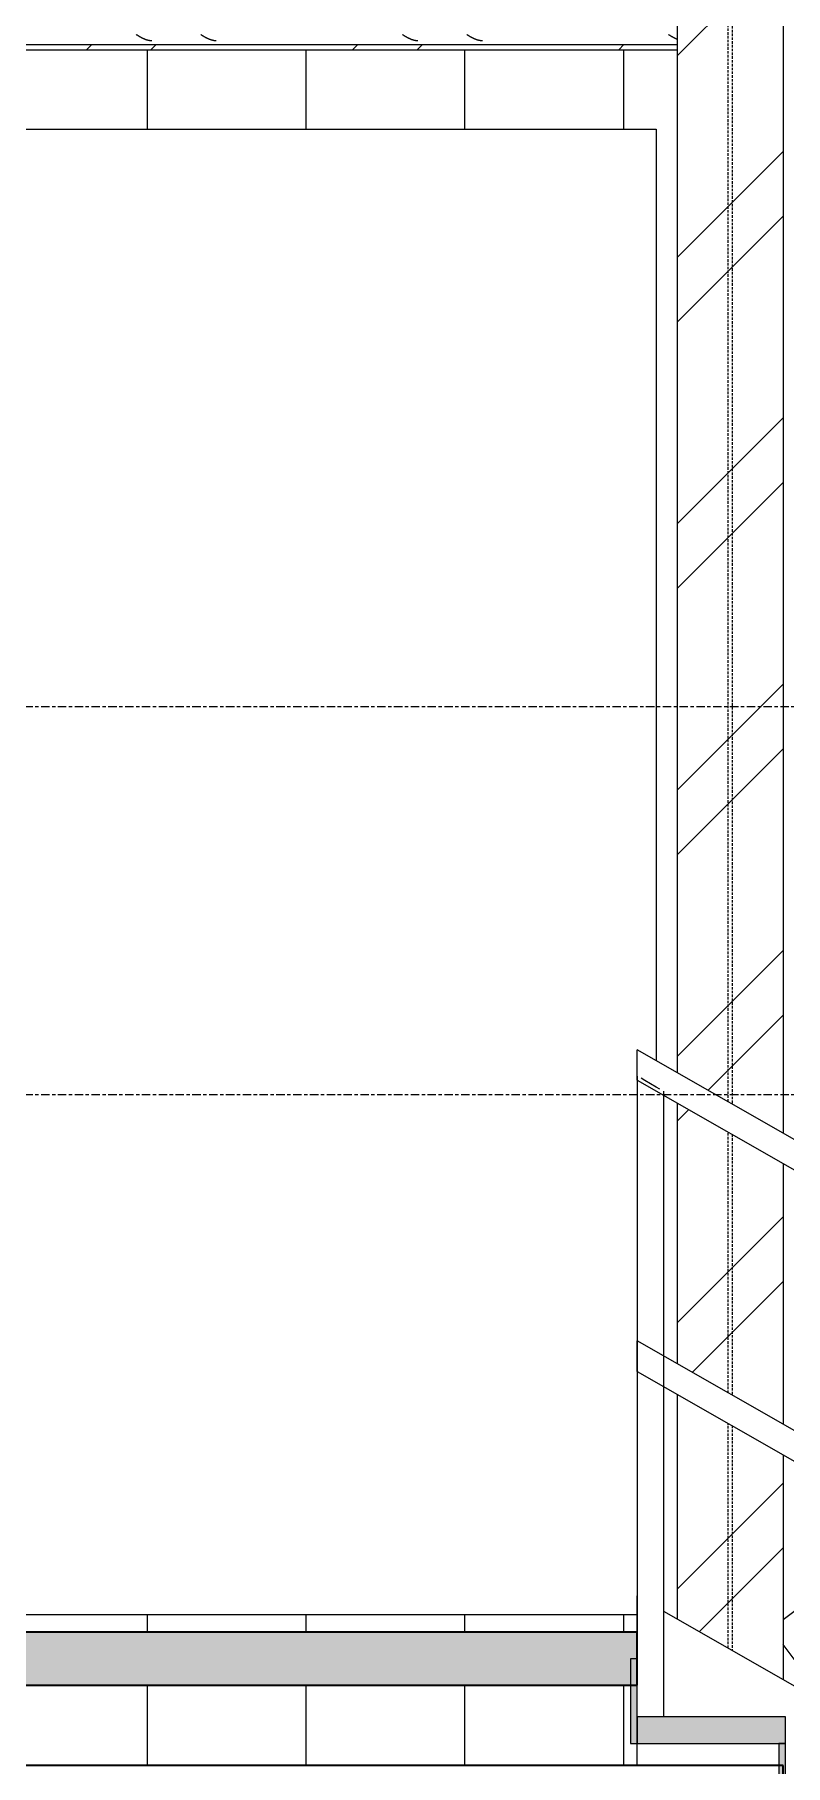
# Model space of a CAD drawing. Header units: centimetres. Extents: x 710 to 12582, y -437 to 1921.
# Drawn here: x 10283.5 to 10425.4, y 388.9 to 715.7 of the extents above; entities that cross this region are included whole.
import ezdxf

# ---------------------------------------------------------------- set-up
doc = ezdxf.new("R2010")
doc.units = ezdxf.units.CM
doc.linetypes.add('Centre', pattern=[3.175, 0.635, -0.475, 1.59, -0.475])
doc.linetypes.add('Oculto', pattern=[0.714375, 0.47625, -0.238125])
for name, color, linetype, lineweight in [('A-FLOR', 7, 'Continuous', 9), ('A-FLOR-HRAL', 7, 'Continuous', 9), ('A-FLOR-LEVL', 7, 'Continuous', 9), ('A-FLOR-PATT', 7, 'Continuous', 35), ('A-WALL', 7, 'Continuous', 9), ('A-WALL-PATT', 7, 'Continuous', 35), ('S-BEAM', 7, 'Continuous', 9), ('S-COLS', 7, 'Continuous', 9), ('S-STRS', 7, 'Continuous', 9)]:
    doc.layers.add(name, color=color, linetype=linetype, lineweight=lineweight)
pattern_1 = [(45, (-4995.467, 712), (-25.14472, 25.14472), []), (45, (-4995.467, 750.1), (-25.14472, 25.14472), [])]

# ---------------------------------------------------------------- blocks, each defined once
blk = doc.blocks.new('UC-Perfil universal-Pilar - 200 x 200-V18-Sección 5')
at = {"layer": 'S-COLS', "true_color": 0xc0c0c0}
h = blk.add_hatch(dxfattribs=at)
h.set_pattern_fill('FP_11', color=9, style=0, pattern_type=2)
h.set_pattern_definition(pattern_1)
h.paths.add_polyline_path([(-9425.33, 121.17), (-9405.33, 132.6), (-9405.33, 174.99), (-9425.33, 163.56), (-9425.33, 125.57)])
h.paths.add_polyline_path([(-9425.33, 169.32), (-9405.33, 180.75), (-9405.33, 229.99), (-9425.33, 218.56), (-9425.33, 174.44)])
h.paths.add_polyline_path([(-9425.33, 224.32), (-9405.33, 235.75), (-9405.33, 359.03), (-9414.83, 364.46), (-9414.83, 361.84), (-9414.25, 360.44), (-9412.85, 359.86), (-9410.33, 359.86), (-9410.33, 358.86), (-9420.33, 358.86), (-9420.33, 359.86), (-9417.81, 359.86), (-9416.41, 360.44), (-9415.83, 361.84), (-9415.83, 365.03), (-9425.33, 370.46), (-9425.33, 237.26)])
h.paths.add_polyline_path([(-9405.33, 405.1), (-9405.33, 447.49), (-9425.33, 458.92), (-9425.33, 416.53), (-9424.8, 416.22)])
h.paths.add_polyline_path([(-9405.33, 453.25), (-9405.4, 502.53), (-9425.33, 513.92), (-9425.33, 464.68), (-9412.95, 457.6)])
h.paths.add_polyline_path([(-9405.33, 508.25), (-9405.33, 882.3), (-9425.33, 882.3), (-9425.33, 519.68), (-9412.95, 512.6)])
h.paths.add_polyline_path([(-9405.33, 910.84), (-9405.33, 933.53), (-9425.33, 933.53), (-9425.33, 910.84)])
at = {"layer": 'S-COLS'}
for p, q in [((-9425.33, 882.3), (-9425.33, 519.68)), ((-9405.33, 882.3), (-9405.33, 508.25)), ((-9425.33, 513.92), (-9425.33, 464.68)), ((-9405.33, 502.49), (-9405.33, 453.25)), ((-9425.33, 458.92), (-9425.33, 416.53)), ((-9405.33, 447.49), (-9405.33, 405.1))]:
    blk.add_line(p, q, dxfattribs=at)
at = {"layer": 'S-COLS', "linetype": 'Oculto'}
for p, q in [((-9415.73, 514.19), (-9415.73, 882.3)), ((-9414.94, 882.3), (-9414.94, 513.74)), ((-9415.73, 459.19), (-9415.73, 508.43)), ((-9414.94, 507.98), (-9414.94, 458.74)), ((-9415.73, 411.04), (-9415.73, 453.43)), ((-9414.94, 452.98), (-9414.94, 410.59))]:
    blk.add_line(p, q, dxfattribs=at)
blk = doc.blocks.new('FP_36-Sección 5')
at = {"layer": 'S-BEAM', "color": 9, "true_color": 0xc0c0c0}
for p, q in [((-9527.56, 715.68), (-9527.51, 715.65)), ((-9527.51, 715.65), (-9527.46, 715.62)), ((-9527.46, 715.62), (-9527.41, 715.59)), ((-9527.41, 715.59), (-9527.36, 715.56)), ((-9527.36, 715.56), (-9527.32, 715.53)), ((-9527.32, 715.53), (-9527.27, 715.5)), ((-9527.27, 715.5), (-9527.22, 715.47)), ((-9527.22, 715.47), (-9527.17, 715.44)), ((-9527.17, 715.44), (-9527.12, 715.41)), ((-9527.12, 715.41), (-9527.07, 715.39)), ((-9527.07, 715.39), (-9527.02, 715.36)), ((-9527.02, 715.36), (-9526.98, 715.33)), ((-9526.98, 715.33), (-9526.93, 715.3)), ((-9526.93, 715.3), (-9526.88, 715.27)), ((-9526.88, 715.27), (-9526.83, 715.25)), ((-9526.83, 715.25), (-9526.78, 715.22)), ((-9526.78, 715.22), (-9526.73, 715.19)), ((-9526.73, 715.19), (-9526.68, 715.16)), ((-9526.68, 715.16), (-9526.64, 715.14)), ((-9526.64, 715.14), (-9526.59, 715.11)), ((-9526.59, 715.11), (-9526.54, 715.09)), ((-9526.54, 715.09), (-9526.49, 715.06)), ((-9526.49, 715.06), (-9526.44, 715.04)), ((-9526.44, 715.04), (-9526.39, 715.01)), ((-9526.39, 715.01), (-9526.34, 714.99)), ((-9526.34, 714.99), (-9526.3, 714.97)), ((-9526.3, 714.97), (-9526.25, 714.95)), ((-9526.25, 714.95), (-9526.2, 714.92)), ((-9526.2, 714.92), (-9526.15, 714.9)), ((-9526.15, 714.9), (-9526.1, 714.88)), ((-9526.1, 714.88), (-9526.05, 714.86)), ((-9526.05, 714.86), (-9526, 714.84)), ((-9526, 714.84), (-9525.95, 714.82)), ((-9525.95, 714.82), (-9525.91, 714.8)), ((-9525.91, 714.8), (-9525.86, 714.78)), ((-9525.86, 714.78), (-9525.81, 714.77)), ((-9525.81, 714.77), (-9525.76, 714.75)), ((-9525.76, 714.75), (-9525.71, 714.73)), ((-9525.71, 714.73), (-9525.66, 714.72)), ((-9525.66, 714.72), (-9525.61, 714.7)), ((-9525.61, 714.7), (-9525.57, 714.69)), ((-9525.57, 714.69), (-9525.52, 714.67)), ((-9525.52, 714.67), (-9525.47, 714.66)), ((-9525.47, 714.66), (-9525.42, 714.65)), ((-9525.42, 714.65), (-9525.37, 714.64)), ((-9525.37, 714.64), (-9525.32, 714.62)), ((-9525.32, 714.62), (-9525.27, 714.61)), ((-9525.27, 714.61), (-9525.23, 714.6)), ((-9525.23, 714.6), (-9525.18, 714.59)), ((-9525.18, 714.59), (-9525.13, 714.59)), ((-9525.13, 714.59), (-9525.08, 714.58)), ((-9525.08, 714.58), (-9525.03, 714.57)), ((-9525.03, 714.57), (-9524.98, 714.57)), ((-9524.98, 714.57), (-9524.93, 714.56)), ((-9524.93, 714.56), (-9524.89, 714.56)), ((-9524.89, 714.56), (-9524.84, 714.55)), ((-9524.84, 714.55), (-9524.79, 714.55)), ((-9524.79, 714.55), (-9524.74, 714.55)), ((-9524.74, 714.55), (-9524.69, 714.54)), ((-9524.69, 714.54), (-9524.64, 714.54)), ((-9515.37, 715.68), (-9515.32, 715.65)), ((-9515.32, 715.65), (-9515.27, 715.62)), ((-9515.27, 715.62), (-9515.22, 715.59)), ((-9515.22, 715.59), (-9515.17, 715.56)), ((-9515.17, 715.56), (-9515.13, 715.53)), ((-9515.13, 715.53), (-9515.08, 715.5)), ((-9515.08, 715.5), (-9515.03, 715.47)), ((-9515.03, 715.47), (-9514.98, 715.44)), ((-9514.98, 715.44), (-9514.93, 715.41)), ((-9514.93, 715.41), (-9514.88, 715.39)), ((-9514.88, 715.39), (-9514.83, 715.36)), ((-9514.83, 715.36), (-9514.79, 715.33)), ((-9514.79, 715.33), (-9514.74, 715.3)), ((-9514.74, 715.3), (-9514.69, 715.27)), ((-9514.69, 715.27), (-9514.64, 715.25)), ((-9514.64, 715.25), (-9514.59, 715.22)), ((-9514.59, 715.22), (-9514.54, 715.19)), ((-9514.54, 715.19), (-9514.49, 715.16)), ((-9514.49, 715.16), (-9514.45, 715.14)), ((-9514.45, 715.14), (-9514.4, 715.11)), ((-9514.4, 715.11), (-9514.35, 715.09)), ((-9514.35, 715.09), (-9514.3, 715.06)), ((-9514.3, 715.06), (-9514.25, 715.04)), ((-9514.25, 715.04), (-9514.2, 715.01)), ((-9514.2, 715.01), (-9514.15, 714.99)), ((-9514.15, 714.99), (-9514.11, 714.97)), ((-9514.11, 714.97), (-9514.06, 714.95)), ((-9514.06, 714.95), (-9514.01, 714.92)), ((-9514.01, 714.92), (-9513.96, 714.9)), ((-9513.96, 714.9), (-9513.91, 714.88)), ((-9513.91, 714.88), (-9513.86, 714.86)), ((-9513.86, 714.86), (-9513.81, 714.84)), ((-9513.81, 714.84), (-9513.77, 714.82)), ((-9513.77, 714.82), (-9513.72, 714.8)), ((-9513.72, 714.8), (-9513.67, 714.78)), ((-9513.67, 714.78), (-9513.62, 714.77)), ((-9513.62, 714.77), (-9513.57, 714.75)), ((-9513.57, 714.75), (-9513.52, 714.73)), ((-9513.52, 714.73), (-9513.47, 714.72)), ((-9513.47, 714.72), (-9513.43, 714.7)), ((-9513.43, 714.7), (-9513.38, 714.69)), ((-9513.38, 714.69), (-9513.33, 714.67)), ((-9513.33, 714.67), (-9513.28, 714.66)), ((-9513.28, 714.66), (-9513.23, 714.65)), ((-9513.23, 714.65), (-9513.18, 714.64)), ((-9513.18, 714.64), (-9513.13, 714.62)), ((-9513.13, 714.62), (-9513.09, 714.61)), ((-9513.09, 714.61), (-9513.04, 714.6)), ((-9513.04, 714.6), (-9512.99, 714.59)), ((-9512.99, 714.59), (-9512.94, 714.59)), ((-9512.94, 714.59), (-9512.89, 714.58)), ((-9512.89, 714.58), (-9512.84, 714.57)), ((-9512.84, 714.57), (-9512.79, 714.57)), ((-9512.79, 714.57), (-9512.74, 714.56)), ((-9512.74, 714.56), (-9512.7, 714.56)), ((-9512.7, 714.56), (-9512.65, 714.55)), ((-9512.65, 714.55), (-9512.6, 714.55)), ((-9512.6, 714.55), (-9512.55, 714.55)), ((-9512.55, 714.55), (-9512.5, 714.54)), ((-9512.5, 714.54), (-9512.45, 714.54)), ((-9477.27, 715.68), (-9477.22, 715.65)), ((-9477.22, 715.65), (-9477.17, 715.62)), ((-9477.17, 715.62), (-9477.12, 715.59)), ((-9477.12, 715.59), (-9477.07, 715.56)), ((-9477.07, 715.56), (-9477.03, 715.53)), ((-9477.03, 715.53), (-9476.98, 715.5)), ((-9476.98, 715.5), (-9476.93, 715.47)), ((-9476.93, 715.47), (-9476.88, 715.44)), ((-9476.88, 715.44), (-9476.83, 715.41)), ((-9476.83, 715.41), (-9476.78, 715.39)), ((-9476.78, 715.39), (-9476.73, 715.36)), ((-9476.73, 715.36), (-9476.69, 715.33)), ((-9476.69, 715.33), (-9476.64, 715.3)), ((-9476.64, 715.3), (-9476.59, 715.27)), ((-9476.59, 715.27), (-9476.54, 715.25)), ((-9476.54, 715.25), (-9476.49, 715.22)), ((-9476.49, 715.22), (-9476.44, 715.19)), ((-9476.44, 715.19), (-9476.39, 715.16)), ((-9476.39, 715.16), (-9476.35, 715.14)), ((-9476.35, 715.14), (-9476.3, 715.11)), ((-9476.3, 715.11), (-9476.25, 715.09)), ((-9476.25, 715.09), (-9476.2, 715.06)), ((-9476.2, 715.06), (-9476.15, 715.04)), ((-9476.15, 715.04), (-9476.1, 715.01)), ((-9476.1, 715.01), (-9476.05, 714.99)), ((-9476.05, 714.99), (-9476.01, 714.97)), ((-9476.01, 714.97), (-9475.96, 714.95)), ((-9475.96, 714.95), (-9475.91, 714.92)), ((-9475.91, 714.92), (-9475.86, 714.9)), ((-9475.86, 714.9), (-9475.81, 714.88)), ((-9475.81, 714.88), (-9475.76, 714.86)), ((-9475.76, 714.86), (-9475.71, 714.84)), ((-9475.71, 714.84), (-9475.67, 714.82)), ((-9475.67, 714.82), (-9475.62, 714.8)), ((-9475.62, 714.8), (-9475.57, 714.78)), ((-9475.57, 714.78), (-9475.52, 714.77)), ((-9475.52, 714.77), (-9475.47, 714.75)), ((-9475.47, 714.75), (-9475.42, 714.73)), ((-9475.42, 714.73), (-9475.37, 714.72)), ((-9475.37, 714.72), (-9475.33, 714.7)), ((-9475.33, 714.7), (-9475.28, 714.69)), ((-9475.28, 714.69), (-9475.23, 714.67)), ((-9475.23, 714.67), (-9475.18, 714.66)), ((-9475.18, 714.66), (-9475.13, 714.65)), ((-9475.13, 714.65), (-9475.08, 714.64)), ((-9475.08, 714.64), (-9475.03, 714.62)), ((-9475.03, 714.62), (-9474.99, 714.61)), ((-9474.99, 714.61), (-9474.94, 714.6)), ((-9474.94, 714.6), (-9474.89, 714.59)), ((-9474.89, 714.59), (-9474.84, 714.59)), ((-9474.84, 714.59), (-9474.79, 714.58)), ((-9474.79, 714.58), (-9474.74, 714.57)), ((-9474.74, 714.57), (-9474.69, 714.57)), ((-9474.69, 714.57), (-9474.64, 714.56)), ((-9474.64, 714.56), (-9474.6, 714.56)), ((-9474.6, 714.56), (-9474.55, 714.55)), ((-9474.55, 714.55), (-9474.5, 714.55)), ((-9474.5, 714.55), (-9474.45, 714.55)), ((-9474.45, 714.55), (-9474.4, 714.54)), ((-9474.4, 714.54), (-9474.35, 714.54)), ((-9465.08, 715.68), (-9465.03, 715.65)), ((-9465.03, 715.65), (-9464.98, 715.62)), ((-9464.98, 715.62), (-9464.93, 715.59)), ((-9464.93, 715.59), (-9464.89, 715.56)), ((-9464.89, 715.56), (-9464.84, 715.53)), ((-9464.84, 715.53), (-9464.79, 715.5)), ((-9464.79, 715.5), (-9464.74, 715.47)), ((-9464.74, 715.47), (-9464.69, 715.44)), ((-9464.69, 715.44), (-9464.64, 715.41)), ((-9464.64, 715.41), (-9464.59, 715.39)), ((-9464.59, 715.39), (-9464.55, 715.36)), ((-9464.55, 715.36), (-9464.5, 715.33)), ((-9464.5, 715.33), (-9464.45, 715.3)), ((-9464.45, 715.3), (-9464.4, 715.27)), ((-9464.4, 715.27), (-9464.35, 715.25)), ((-9464.35, 715.25), (-9464.3, 715.22)), ((-9464.3, 715.22), (-9464.25, 715.19)), ((-9464.25, 715.19), (-9464.2, 715.16)), ((-9464.2, 715.16), (-9464.16, 715.14)), ((-9464.16, 715.14), (-9464.11, 715.11)), ((-9464.11, 715.11), (-9464.06, 715.09)), ((-9464.06, 715.09), (-9464.01, 715.06)), ((-9464.01, 715.06), (-9463.96, 715.04)), ((-9463.96, 715.04), (-9463.91, 715.01)), ((-9463.91, 715.01), (-9463.86, 714.99)), ((-9463.86, 714.99), (-9463.82, 714.97)), ((-9463.82, 714.97), (-9463.77, 714.95)), ((-9463.77, 714.95), (-9463.72, 714.92)), ((-9463.72, 714.92), (-9463.67, 714.9)), ((-9463.67, 714.9), (-9463.62, 714.88)), ((-9463.62, 714.88), (-9463.57, 714.86)), ((-9463.57, 714.86), (-9463.52, 714.84)), ((-9463.52, 714.84), (-9463.48, 714.82)), ((-9463.48, 714.82), (-9463.43, 714.8)), ((-9463.43, 714.8), (-9463.38, 714.78)), ((-9463.38, 714.78), (-9463.33, 714.77)), ((-9463.33, 714.77), (-9463.28, 714.75)), ((-9463.28, 714.75), (-9463.23, 714.73)), ((-9463.23, 714.73), (-9463.18, 714.72)), ((-9463.18, 714.72), (-9463.14, 714.7)), ((-9463.14, 714.7), (-9463.09, 714.69)), ((-9463.09, 714.69), (-9463.04, 714.67)), ((-9463.04, 714.67), (-9462.99, 714.66)), ((-9462.99, 714.66), (-9462.94, 714.65)), ((-9462.94, 714.65), (-9462.89, 714.64)), ((-9462.89, 714.64), (-9462.84, 714.62)), ((-9462.84, 714.62), (-9462.8, 714.61)), ((-9462.8, 714.61), (-9462.75, 714.6)), ((-9462.75, 714.6), (-9462.7, 714.59)), ((-9462.7, 714.59), (-9462.65, 714.59)), ((-9462.65, 714.59), (-9462.6, 714.58)), ((-9462.6, 714.58), (-9462.55, 714.57)), ((-9462.55, 714.57), (-9462.5, 714.57)), ((-9462.5, 714.57), (-9462.46, 714.56)), ((-9462.46, 714.56), (-9462.41, 714.56)), ((-9462.41, 714.56), (-9462.36, 714.55)), ((-9462.36, 714.55), (-9462.31, 714.55)), ((-9462.31, 714.55), (-9462.26, 714.55)), ((-9462.26, 714.55), (-9462.21, 714.54)), ((-9462.21, 714.54), (-9462.16, 714.54)), ((-9426.98, 715.68), (-9426.93, 715.65)), ((-9426.93, 715.65), (-9426.88, 715.62)), ((-9426.88, 715.62), (-9426.84, 715.59)), ((-9426.84, 715.59), (-9426.79, 715.56)), ((-9426.79, 715.56), (-9426.74, 715.53)), ((-9426.74, 715.53), (-9426.69, 715.5)), ((-9426.69, 715.5), (-9426.64, 715.47)), ((-9426.64, 715.47), (-9426.59, 715.44)), ((-9426.59, 715.44), (-9426.55, 715.42)), ((-9426.55, 715.42), (-9426.5, 715.39)), ((-9426.5, 715.39), (-9426.45, 715.36)), ((-9426.45, 715.36), (-9426.4, 715.33)), ((-9426.4, 715.33), (-9426.35, 715.3)), ((-9426.35, 715.3), (-9426.3, 715.28)), ((-9426.3, 715.28), (-9426.26, 715.25)), ((-9426.26, 715.25), (-9426.21, 715.22)), ((-9426.21, 715.22), (-9426.16, 715.19)), ((-9426.16, 715.19), (-9426.11, 715.17)), ((-9426.11, 715.17), (-9426.06, 715.14)), ((-9426.06, 715.14), (-9426.01, 715.12)), ((-9426.01, 715.12), (-9425.97, 715.09)), ((-9425.97, 715.09), (-9425.92, 715.07)), ((-9425.92, 715.07), (-9425.87, 715.04)), ((-9425.87, 715.04), (-9425.82, 715.02)), ((-9425.82, 715.02), (-9425.77, 714.99)), ((-9425.77, 714.99), (-9425.72, 714.97)), ((-9425.72, 714.97), (-9425.68, 714.95)), ((-9425.68, 714.95), (-9425.63, 714.93)), ((-9425.63, 714.93), (-9425.58, 714.91)), ((-9425.58, 714.91), (-9425.53, 714.88)), ((-9425.53, 714.88), (-9425.48, 714.86)), ((-9425.48, 714.86), (-9425.43, 714.84)), ((-9425.43, 714.84), (-9425.39, 714.82)), ((-9425.39, 714.82), (-9425.34, 714.81))]:
    blk.add_line(p, q, dxfattribs=at)
blk = doc.blocks.new('M_W Shapes - 150 x 250-V34-Sección 5')
at = {"layer": 'S-BEAM', "true_color": 0xc0c0c0}
h = blk.add_hatch(dxfattribs=at)
h.set_pattern_fill('FP_11', color=9, style=0, pattern_type=2)
h.set_pattern_definition(pattern_1)
h.paths.add_polyline_path([(-9425.34, 712.79), (-9425.34, 713.79), (-9805.3, 713.79), (-9805.3, 712.79), (-9472.21, 712.79)])
at = {"layer": 'S-BEAM'}
for p, q in [((-9805.3, 713.79), (-9425.34, 713.79)), ((-9805.3, 712.79), (-9425.34, 712.79)), ((-9425.34, 713.86), (-9425.34, 713.79))]:
    blk.add_line(p, q, dxfattribs=at)
blk.add_blockref('FP_36-Sección 5', (0, 0), dxfattribs=at)
blk = doc.blocks.new('RVR_Tensor angular doble L - d_25 mm-1744893-Sección 5')
at = {"layer": 'S-BEAM', "true_color": 0xc0c0c0}
h = blk.add_hatch(dxfattribs=at)
h.set_pattern_fill('FP_11', color=9, style=0, pattern_type=2)
h.set_pattern_definition(pattern_1)
h.paths.add_polyline_path([(-9401.54, 406.66), (-9372.36, 428.65), (-9381.81, 434.05), (-9405.33, 416.33), (-9405.33, 411.69)])
h.paths.add_polyline_path([(-9368.01, 431.93), (-9330.85, 459.93), (-9340.3, 465.33), (-9377.39, 437.29), (-9369.41, 432.72)])
h.paths.add_polyline_path([(-9326.5, 463.21), (-9208.57, 552.08), (-9216.88, 558.34), (-9335.95, 468.61), (-9329.08, 464.68)])
h.paths.add_polyline_path([(-9200.26, 558.34), (-9002.23, 707.57), (-9008.24, 715.55), (-9208.57, 564.6)])
at = {"layer": 'S-BEAM'}
for p, q in [((-9381.81, 434.05), (-9405.33, 416.33)), ((-9401.54, 406.66), (-9405.33, 411.69))]:
    blk.add_line(p, q, dxfattribs=at)
blk = doc.blocks.new('PQ_RVR_EST-01_ZZ_ZZ_MO_T_A_rvt-2-Sección 5')
at = {"layer": 'A-FLOR', "lineweight": 35}
for p, q in [((-9405.33, 388.86), (-9825.3, 388.86)), ((-9405.33, 378.86), (-9405.33, 388.86))]:
    blk.add_line(p, q, dxfattribs=at)
at = {"layer": 'S-BEAM', "lineweight": 9}
for name in ['M_W Shapes - 150 x 250-V34-Sección 5', 'RVR_Tensor angular doble L - d_25 mm-1744893-Sección 5']:
    blk.add_blockref(name, (0, 0), dxfattribs=at)
at = {"layer": 'S-COLS', "lineweight": 9}
blk.add_blockref('UC-Perfil universal-Pilar - 200 x 200-V18-Sección 5', (0, 0), dxfattribs=at)
blk = doc.blocks.new('Railing - 50mm-1767088-Sección 5')
at = {"layer": 'A-FLOR-HRAL'}
for p, q in [((-9432.89, 519), (-9432.89, 414)), ((-9427.89, 398), (-9427.89, 516.14))]:
    blk.add_line(p, q, dxfattribs=at)
at = {"layer": 'A-FLOR-HRAL', "flags": 128}
for points in [[(-9430.39, 517.57), (-9431.48, 518.19), (-9432.18, 518.6)], [(-9428.6, 516.55), (-9429.31, 516.95), (-9430.39, 517.57)]]:
    blk.add_lwpolyline(points, dxfattribs=at)
blk = doc.blocks.new('Railing - Railing-1765349-Sección 5')
at = {"layer": 'A-FLOR-HRAL'}
for p, q in [((-9178.35, 378.55), (-9432.89, 524)), ((-9432.89, 518.24), (-9180.83, 374.21)), ((-9178.35, 323.55), (-9432.89, 469)), ((-9432.89, 463.24), (-9180.83, 319.21))]:
    blk.add_line(p, q, dxfattribs=at)
at = {"layer": 'A-FLOR-HRAL', "flags": 128}
for points in [[(-9432.89, 521.12), (-9432.89, 521.87), (-9432.89, 522.56), (-9432.89, 523.16), (-9432.89, 523.61), (-9432.89, 523.9), (-9432.89, 524)], [(-9432.89, 518.24), (-9432.89, 518.34), (-9432.89, 518.63), (-9432.89, 519.08), (-9432.89, 519.68), (-9432.89, 520.38), (-9432.89, 521.12)], [(-9432.89, 466.12), (-9432.89, 466.87), (-9432.89, 467.56), (-9432.89, 468.16), (-9432.89, 468.61), (-9432.89, 468.9), (-9432.89, 469)], [(-9432.89, 463.24), (-9432.89, 463.34), (-9432.89, 463.63), (-9432.89, 464.08), (-9432.89, 464.68), (-9432.89, 465.38), (-9432.89, 466.12)]]:
    blk.add_lwpolyline(points, dxfattribs=at)
blk.add_blockref('Railing - 50mm-1767088-Sección 5', (0, 0))

msp = doc.modelspace()

# ---------------------------------------------------------------- hatches: boundary and pattern name
at = {"layer": 'A-FLOR-PATT', "lineweight": 9, "true_color": 0x9a9a9a}
msp.add_hatch(color=253, dxfattribs=at).paths.add_polyline_path([(10104.997, 404), (10397.394, 404), (10397.394, 414), (10104.997, 414)])
at = {"layer": 'A-WALL-PATT', "lineweight": 9, "true_color": 0xc0c0c0}
h = msp.add_hatch(dxfattribs=at)
h.set_pattern_fill('FP_9', color=9, style=0, pattern_type=2)
h.set_pattern_definition([(90, (14834.82, 712), (-30, 2e-15), [])])
h.paths.add_polyline_path([(9937.408, 99), (10004.988, 99), (10004.988, 880.075), (9498.052, 880.075), (9498.052, 99), (9717.197, 99)])
h.paths.add_polyline_path([(9478.052, 99), (9478.052, 880.075), (9474.797, 880.075), (9474.797, 910.843), (9478.052, 910.843), (9478.052, 933.53), (9498.052, 933.53), (9498.052, 910.843), (10004.988, 910.843), (10004.988, 933.53), (10024.988, 933.53), (10024.988, 910.843), (10404.952, 910.843), (10404.952, 933.53), (10424.952, 933.53), (10424.952, 910.843), (10837.21, 910.843), (10837.21, 933.53), (10857.21, 933.53), (10857.21, 910.843), (10859.256, 910.843), (10859.256, 880.075), (10857.21, 880.075), (10857.21, 353.176), (10859.854, 348.597), (10857.21, 347.071), (10857.21, 118.599), (10859.864, 117.066), (10859.864, 938.287), (9473.556, 938.29), (9473.556, 99), (9474.306, 99)])
h.paths.add_polyline_path([(10837.21, 99), (10837.21, 105.897), (10649.005, 214.557), (10446.78, 99), (10832.16, 99)])
h.paths.add_polyline_path([(10859.114, 99), (10859.864, 99), (10859.864, 115.964), (10857.21, 111.368), (10857.21, 99)])
h.paths.add_polyline_path([(10024.988, 100.038), (10128.245, 117.356), (10161.764, 120.434), (10161.764, 352.859), (10181.764, 352.859), (10181.764, 314), (10281.764, 314), (10281.764, 352.859), (10301.764, 352.859), (10301.764, 122.074), (10397.394, 101.428), (10397.436, 220.024), (10404.952, 224.319), (10404.95, 353.859), (10024.99, 353.859), (10024.988, 100.345)])
h.paths.add_polyline_path([(10837.21, 117.444), (10837.21, 118.599), (10660.062, 220.875), (10659.057, 220.301), (10832.16, 120.36)])
h.paths.add_polyline_path([(10402.388, 119.703), (10404.952, 121.168), (10404.952, 163.56), (10402.364, 162.081), (10402.385, 125.575)])
h.paths.add_polyline_path([(10837.21, 130.146), (10837.21, 335.524), (10791.27, 309), (10812.501, 308.915), (10813.104, 308.665), (10813.895, 307.911), (10814.019, 307.75), (10814.279, 307.071), (10814.354, 306.5), (10814.269, 305.853), (10813.818, 304.988), (10813.622, 304.732), (10813.104, 304.335), (10812.501, 304.085), (10811.207, 304), (10782.609, 304), (10704.101, 258.673), (10726.208, 258.673), (10718.03, 254), (10814.394, 254), (10814.394, 258.673), (10819.394, 258.673), (10819.394, 218.673), (10814.394, 218.673), (10814.394, 249), (10709.28, 249), (10670.113, 226.619), (10832.16, 133.061)])
h.paths.add_polyline_path([(10424.952, 132.597), (10608.902, 237.711), (10572, 259.016), (10424.952, 174.989), (10424.952, 153.497)])
h.paths.add_polyline_path([(10402.36, 167.838), (10404.952, 169.319), (10404.952, 218.56), (10402.332, 217.063), (10402.356, 174.439)])
h.paths.add_polyline_path([(10424.952, 180.748), (10566.987, 261.91), (10524.007, 286.592), (10424.952, 229.989), (10424.952, 181.42)])
h.paths.add_polyline_path([(10424.952, 235.748), (10519.11, 289.552), (10424.952, 343.914), (10424.952, 237.265)])
h.paths.add_polyline_path([(10618.953, 243.455), (10619.958, 244.029), (10583.057, 265.334), (10582.051, 264.76), (10595.119, 257.215)])
h.paths.add_polyline_path([(10682.101, 258.673), (10684.101, 258.673), (10762.609, 304), (10760.609, 304), (10693.384, 265.187)])
h.paths.add_polyline_path([(10649.394, 258.673), (10662.101, 258.673), (10740.609, 304), (10650.527, 303.889), (10626.301, 290.045), (10649.394, 276.849), (10649.394, 265)])
h.paths.add_polyline_path([(10577.038, 267.654), (10578.044, 268.228), (10535.18, 292.976), (10534.174, 292.402), (10571.415, 270.901)])
h.paths.add_polyline_path([(10621.262, 292.925), (10649.588, 309), (10749.27, 309), (10835.628, 358.859), (10650.39, 358.81), (10620.308, 341.621), (10652.469, 323.133), (10652.864, 322.611), (10653.111, 321.993), (10653.148, 321.032), (10653.111, 320.742), (10652.864, 320.138), (10652.469, 319.618), (10651.953, 319.218), (10651.351, 318.966), (10650.705, 318.878), (10650.043, 318.966), (10648.734, 319.618), (10615.269, 338.741), (10578.176, 317.545), (10620.938, 293.11)])
h.paths.add_polyline_path([(10529.162, 295.296), (10530.167, 295.87), (10424.952, 356.616), (10424.952, 355.461), (10524.007, 298.272)])
h.paths.add_polyline_path([(10771.27, 309), (10837.21, 347.071), (10837.21, 348.225), (10769.27, 309)])
h.paths.add_polyline_path([(10573.137, 320.425), (10610.23, 341.621), (10580.063, 358.859), (10505.877, 358.859), (10572.073, 321.032)])
h.paths.add_polyline_path([(10615.269, 344.5), (10640.397, 358.859), (10590.141, 358.859), (10607.473, 348.955)])
h.paths.add_polyline_path([(9662.88, 357.507), (9662.88, 357.605), (9646.748, 357.605), (9646.748, 358.249), (9646.451, 358.249), (9646.451, 358.859), (9498.055, 358.859), (9498.055, 378.859), (10004.985, 378.859), (10004.985, 358.859), (9681.137, 358.859), (9681.137, 358.249), (9680.819, 358.249), (9680.819, 357.605), (9664.68, 357.507)])
h.paths.add_polyline_path([(10837.206, 359.77), (10837.21, 359.859), (10837.21, 412.291), (10832.967, 406.66), (10639.994, 552.076), (10639.163, 551.45), (10832.378, 405.852), (10826.36, 397.866), (10630.855, 545.189), (10514.178, 457.266), (10651.391, 378.859), (10837.206, 378.859), (10837.206, 359.859)])
h.paths.add_polyline_path([(10595.119, 378.859), (10641.313, 378.859), (10509.831, 453.991), (10472.668, 425.986), (10555.141, 378.859)])
h.paths.add_polyline_path([(10470.877, 378.859), (10545.063, 378.859), (10468.321, 422.711), (10436.327, 398.602), (10453.394, 388.849)])
h.paths.add_polyline_path([(10104.997, 414), (10397.394, 414), (10397.394, 417.3), (10104.997, 417.3)])
h.paths.add_polyline_path([(10368.171, 388.859), (10397.394, 388.859), (10397.394, 393), (10396.144, 393), (10396.144, 404), (10104.997, 404), (10104.997, 414), (10094.997, 414), (10094.997, 417.3), (10091.299, 417.3), (10091.299, 697.79), (10400.999, 697.79), (10400.999, 521.94), (10404.952, 519.681), (10404.952, 880.075), (10024.988, 880.075), (10024.988, 388.859), (10358.078, 388.859)])
h.paths.add_polyline_path([(10433.638, 400.138), (10429.332, 405.852), (10458.871, 428.111), (10457.926, 428.651), (10428.743, 406.66), (10424.952, 411.69), (10424.952, 405.101), (10429.332, 402.599)])
h.paths.add_polyline_path([(10837.21, 415.984), (10837.21, 880.075), (10424.952, 880.075), (10424.952, 508.252), (10494.342, 468.614), (10613.408, 558.336), (10427.042, 698.773), (10433.06, 706.76), (10621.716, 564.597), (10622.547, 565.223), (10433.649, 707.568), (10439.667, 715.554), (10630.855, 571.484), (10822.043, 715.554), (10828.048, 707.558), (10639.163, 565.223), (10639.994, 564.597), (10828.65, 706.76), (10834.668, 698.773), (10648.302, 558.336), (10832.378, 419.625)])
h.paths.add_polyline_path([(10424.952, 416.325), (10448.476, 434.051), (10424.952, 447.494), (10424.952, 420.849)])
h.paths.add_polyline_path([(10404.952, 416.53), (10404.952, 458.922), (10402.361, 460.403), (10402.394, 417.992)])
h.paths.add_polyline_path([(10463.217, 431.386), (10500.381, 459.391), (10499.436, 459.931), (10462.272, 431.926)])
h.paths.add_polyline_path([(10452.822, 437.327), (10489.909, 465.375), (10424.952, 502.494), (10424.952, 453.252), (10430.082, 450.321)])
h.paths.add_polyline_path([(10504.727, 462.666), (10622.547, 551.45), (10621.716, 552.076), (10503.782, 463.206)])
h.paths.add_polyline_path([(10404.952, 464.681), (10404.952, 513.922), (10402.332, 515.42), (10402.433, 466.121), (10403.737, 465.375)])
h.paths.add_polyline_path([(10630.855, 557.71), (10631.686, 558.336), (10630.855, 558.963), (10630.024, 558.336)])
h.paths.add_polyline_path([(10052.77, 712.79), (10024.99, 712.79), (10024.99, 737.79), (10404.95, 737.79), (10404.95, 712.79), (10073.63, 712.79)])
h.paths.add_polyline_path([(10828.061, 717.79), (10424.956, 717.79), (10424.956, 737.79), (10837.206, 737.79), (10837.206, 717.79), (10832.16, 717.79)])
h.paths.add_polyline_path([(9978.813, 717.79), (9498.055, 717.79), (9498.055, 737.79), (10004.985, 737.79), (10004.985, 717.79), (10002.517, 717.79)])
at = {"layer": 'S-STRS', "lineweight": 5, "true_color": 0x9a9a9a}
for points in [[(10397.394, 393), (10397.394, 409), (10396.144, 409), (10396.144, 393)], [(10397.394, 393), (10425.394, 393), (10425.394, 398), (10397.394, 398)], [(10425.394, 377), (10425.394, 393), (10424.144, 393), (10424.144, 377)]]:
    msp.add_hatch(color=253, dxfattribs=at).paths.add_polyline_path(points)

# ---------------------------------------------------------------- linework, layer by layer
at = {"layer": 'A-FLOR', "lineweight": 35}
for p, q in [((10397.394, 414), (10104.997, 414)), ((10397.394, 404), (10397.394, 414)), ((10104.997, 404), (10397.394, 404))]:
    msp.add_line(p, q, dxfattribs=at)
at = {"layer": 'A-FLOR-LEVL', "color": 253, "linetype": 'Centre', "true_color": 0xaaaaaa}
for p, q in [((7921.433, 588.801), (11467.224, 588.801)), ((7921.433, 515.53), (11467.224, 515.53))]:
    msp.add_line(p, q, dxfattribs=at)
at = {"layer": 'A-WALL'}
for p, q in [((10091.299, 697.79), (10400.999, 697.79)), ((10400.999, 697.79), (10400.999, 521.94)), ((10397.394, 417.3), (10104.997, 417.3))]:
    msp.add_line(p, q, dxfattribs=at)
at = {"layer": 'S-STRS'}
for p, q in [((10397.394, 414), (10397.394, 420.849)), ((10402.383, 417.998), (10649.394, 276.849)), ((10397.394, 409), (10396.144, 409)), ((10396.144, 409), (10396.144, 393)), ((10397.394, 393), (10397.394, 409)), ((10425.394, 398), (10397.394, 398)), ((10397.394, 398), (10397.394, 393)), ((10425.394, 393), (10425.394, 398)), ((10396.144, 393), (10397.394, 393)), ((10397.394, 388.859), (10397.394, 393)), ((10397.394, 393), (10425.394, 393)), ((10425.394, 393), (10424.144, 393)), ((10424.144, 393), (10424.144, 377)), ((10425.394, 377), (10425.394, 393))]:
    msp.add_line(p, q, dxfattribs=at)

# ---------------------------------------------------------------- block references
at = {"lineweight": 5}
msp.add_blockref('PQ_RVR_EST-01_ZZ_ZZ_MO_T_A_rvt-2-Sección 5', (19830.287, 0), dxfattribs=at)
at = {"layer": 'A-FLOR-HRAL'}
msp.add_blockref('Railing - Railing-1765349-Sección 5', (19830.287, 0), dxfattribs=at)

doc.saveas('drawing.dxf')
